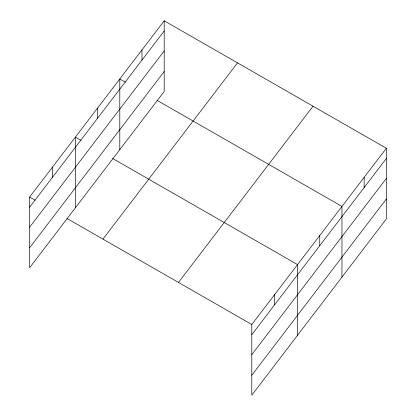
<?xml version="1.0" encoding="UTF-8"?>
<svg xmlns="http://www.w3.org/2000/svg" width="416" height="416" viewBox="0 0 416 416"><rect width="100%" height="100%" fill="white"/><g stroke="black" fill="none" stroke-linecap="round" stroke-linejoin="round"><path stroke-width="0.62" d="M164.2 20.8L164.2 91.489L29.64 267.727L29.64 197.044L164.2 20.8L386.36 148.273L386.36 218.956L251.8 395.2L251.8 324.511L386.36 148.273M29.64 207.21L164.2 30.966M29.64 227.178L164.2 50.939M29.64 247.754L164.2 71.516M102.95 239.106L237.515 62.868M178.485 282.448L313.05 106.205M251.8 334.682L386.36 158.439M251.8 354.65L386.36 178.412M251.8 375.227L386.36 198.988M125.351 82.144L119.798 78.962L119.798 149.646M157.009 100.313L341.957 206.43L341.957 277.118M80.943 140.306L75.39 137.119L75.39 207.808M112.601 158.47L297.549 264.592L297.549 335.28M29.64 197.044L35.194 200.226M66.851 218.395L251.8 324.511M364.156 177.351L364.156 187.517M319.753 235.513L319.753 245.679M274.674 294.554L274.674 304.72M141.996 49.878L141.996 60.044M97.594 108.04L97.594 118.206M52.515 167.081L52.515 177.247"/></g></svg>
